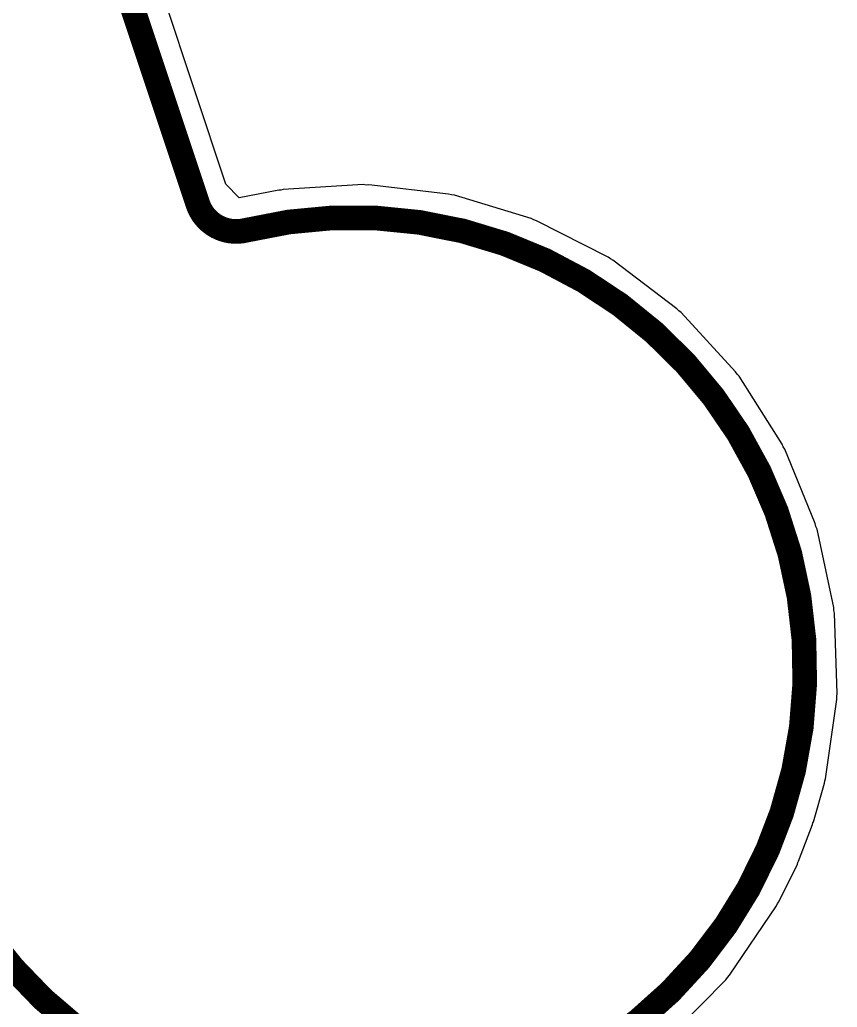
# Model space of a CAD drawing. Header units: inches. Extents: x -25 to 271, y -41 to 15.
# Drawn here: x -18.58 to -13.53, y -0.07 to 6.03 of the extents above; entities that cross this region are included whole.
import ezdxf

# ---------------------------------------------------------------- set-up
doc = ezdxf.new("R2010")
doc.units = ezdxf.units.IN
for name, color, linetype in [('Board_outline', 216, 'Continuous'), ('Bottom Layer', 5, 'Continuous'), ('Top Layer', 1, 'Continuous')]:
    doc.layers.add(name, color=color, linetype=linetype)

msp = doc.modelspace()

# ---------------------------------------------------------------- linework, layer by layer
at = {"layer": 'Board_outline'}
for points in [[(-18.018, 6.5118, 0.1524, 0.1524, 0), (-17.4777, 4.8898, 0.1524, 0.1524, 0)], [(-17.1811, 4.7259, 0.1524, 0.1524, -0.390332), (-17.4777, 4.8898, 0.1524, 0.1524, 0)], [(-17.1811, 4.7259, 0.1524, 0.1524, -0.589842), (-13.8679, 1.1285, 0.1524, 0.1524, 0)], [(-13.955, 0.9007, 0.1524, 0.1524, -0.918669), (-19.2334, 2.6739, 0.1524, 0.1524, 0)], [(-13.955, 0.9007, 0.1524, 0.1524, 0), (-13.8679, 1.1285, 0.1524, 0.1524, 0)]]:
    msp.add_lwpolyline(points, format="xyseb", dxfattribs=at)
for points in [[(-17.5158, 4.8898, 0.0762, 0.0762, 1), (-17.4396, 4.8898, 0.0762, 0.0762, 1)], [(-17.5158, 4.8898, 0.0762, 0.0762, 1), (-17.4396, 4.8898, 0.0762, 0.0762, 1)], [(-17.2192, 4.7259, 0.0762, 0.0762, 1), (-17.143, 4.7259, 0.0762, 0.0762, 1)], [(-17.2192, 4.7259, 0.0762, 0.0762, 1), (-17.143, 4.7259, 0.0762, 0.0762, 1)], [(-13.906, 1.1285, 0.0762, 0.0762, 1), (-13.8298, 1.1285, 0.0762, 0.0762, 1)], [(-13.906, 1.1285, 0.0762, 0.0762, 1), (-13.8298, 1.1285, 0.0762, 0.0762, 1)], [(-13.9931, 0.9007, 0.0762, 0.0762, 1), (-13.9169, 0.9007, 0.0762, 0.0762, 1)], [(-13.9931, 0.9007, 0.0762, 0.0762, 1), (-13.9169, 0.9007, 0.0762, 0.0762, 1)]]:
    msp.add_lwpolyline(points, format="xyseb", close=True, dxfattribs=at)
at = {"layer": 'Bottom Layer'}
for p, q in [((-17.3034, 5.0116), (-17.8041, 6.5147)), ((-17.2206, 4.926), (-17.3034, 5.0116)), ((-16.4555, 5.008), (-16.9503, 4.9775)), ((-16.4375, 5.0056), (-16.4555, 5.008)), ((-16.4194, 5.0071), (-16.4375, 5.0056)), ((-15.927, 4.9497), (-16.4194, 5.0071)), ((-16.9772, 4.974), (-17.2206, 4.926)), ((-16.9635, 4.974), (-16.9772, 4.974)), ((-16.9503, 4.9775), (-16.9635, 4.974)), ((-15.9097, 4.9441), (-15.927, 4.9497)), ((-15.8916, 4.9424), (-15.9097, 4.9441)), ((-15.4171, 4.7989), (-15.8916, 4.9424)), ((-15.4011, 4.7904), (-15.4171, 4.7989)), ((-15.3836, 4.7854), (-15.4011, 4.7904)), ((-14.9419, 4.5604), (-15.3836, 4.7854)), ((-14.9276, 4.5491), (-14.9419, 4.5604)), ((-14.9113, 4.5412), (-14.9276, 4.5491)), ((-14.5163, 4.2417), (-14.9113, 4.5412)), ((-14.5042, 4.228), (-14.5163, 4.2417)), ((-14.4895, 4.2173), (-14.5042, 4.228)), ((-14.1537, 3.8527), (-14.4895, 4.2173)), ((-14.1443, 3.8372), (-14.1537, 3.8527)), ((-14.1317, 3.824), (-14.1443, 3.8372)), ((-13.8656, 3.4058), (-14.1317, 3.824)), ((-13.859, 3.3889), (-13.8656, 3.4058)), ((-13.849, 3.3737), (-13.859, 3.3889)), ((-13.661, 2.9151), (-13.849, 3.3737)), ((-13.6575, 2.8972), (-13.661, 2.9151)), ((-13.6503, 2.8805), (-13.6575, 2.8972)), ((-13.5463, 2.3959), (-13.6503, 2.8805)), ((-13.546, 2.3777), (-13.5463, 2.3959)), ((-13.5419, 2.36), (-13.546, 2.3777)), ((-13.5251, 1.8646), (-13.5419, 2.36)), ((-13.5281, 1.8466), (-13.5251, 1.8646)), ((-13.5271, 1.8284), (-13.5281, 1.8466)), ((-13.5982, 1.3379), (-13.5271, 1.8284)), ((-13.6718, 1.0727), (-13.6039, 1.3113)), ((-13.6039, 1.3113), (-13.6028, 1.325)), ((-13.6028, 1.325), (-13.5982, 1.3379)), ((-13.7646, 0.8279), (-13.6774, 1.0557)), ((-13.6774, 1.0557), (-13.6759, 1.0646)), ((-13.6759, 1.0646), (-13.6718, 1.0727)), ((-13.8859, 0.578), (-13.7719, 0.811)), ((-13.7719, 0.811), (-13.7695, 0.82)), ((-13.7695, 0.82), (-13.7646, 0.8279)), ((-14.1905, 0.1241), (-13.9002, 0.5535)), ((-13.9002, 0.5535), (-13.8946, 0.5666)), ((-13.8946, 0.5666), (-13.8859, 0.578)), ((-14.204, 0.1107), (-14.1905, 0.1241)), ((-14.5791, -0.2735), (-14.2145, 0.0949)), ((-14.2145, 0.0949), (-14.204, 0.1107))]:
    msp.add_line(p, q, dxfattribs=at)
at = {"layer": 'Top Layer'}
for p, q in [((-17.3034, 5.0116), (-17.8041, 6.5147)), ((-17.2206, 4.926), (-17.3034, 5.0116)), ((-16.4555, 5.008), (-16.9503, 4.9775)), ((-16.4375, 5.0056), (-16.4555, 5.008)), ((-16.4194, 5.0071), (-16.4375, 5.0056)), ((-15.927, 4.9497), (-16.4194, 5.0071)), ((-16.9772, 4.974), (-17.2206, 4.926)), ((-16.9635, 4.974), (-16.9772, 4.974)), ((-16.9503, 4.9775), (-16.9635, 4.974)), ((-15.9097, 4.9441), (-15.927, 4.9497)), ((-15.8916, 4.9424), (-15.9097, 4.9441)), ((-15.4171, 4.7989), (-15.8916, 4.9424)), ((-15.4011, 4.7904), (-15.4171, 4.7989)), ((-15.3836, 4.7854), (-15.4011, 4.7904)), ((-14.9419, 4.5604), (-15.3836, 4.7854)), ((-14.9276, 4.5491), (-14.9419, 4.5604)), ((-14.9113, 4.5412), (-14.9276, 4.5491)), ((-14.5163, 4.2417), (-14.9113, 4.5412)), ((-14.5042, 4.228), (-14.5163, 4.2417)), ((-14.4895, 4.2173), (-14.5042, 4.228)), ((-14.1537, 3.8527), (-14.4895, 4.2173)), ((-14.1443, 3.8372), (-14.1537, 3.8527)), ((-14.1317, 3.824), (-14.1443, 3.8372)), ((-13.8656, 3.4058), (-14.1317, 3.824)), ((-13.859, 3.3889), (-13.8656, 3.4058)), ((-13.849, 3.3737), (-13.859, 3.3889)), ((-13.661, 2.9151), (-13.849, 3.3737)), ((-13.6575, 2.8972), (-13.661, 2.9151)), ((-13.6503, 2.8805), (-13.6575, 2.8972)), ((-13.5463, 2.3959), (-13.6503, 2.8805)), ((-13.546, 2.3777), (-13.5463, 2.3959)), ((-13.5419, 2.36), (-13.546, 2.3777)), ((-13.5251, 1.8646), (-13.5419, 2.36)), ((-13.5281, 1.8466), (-13.5251, 1.8646)), ((-13.5271, 1.8284), (-13.5281, 1.8466)), ((-13.5982, 1.3379), (-13.5271, 1.8284)), ((-13.6718, 1.0727), (-13.6039, 1.3113)), ((-13.6039, 1.3113), (-13.6028, 1.325)), ((-13.6028, 1.325), (-13.5982, 1.3379)), ((-13.7646, 0.8279), (-13.6774, 1.0557)), ((-13.6774, 1.0557), (-13.6759, 1.0646)), ((-13.6759, 1.0646), (-13.6718, 1.0727)), ((-13.8859, 0.578), (-13.7719, 0.811)), ((-13.7719, 0.811), (-13.7695, 0.82)), ((-13.7695, 0.82), (-13.7646, 0.8279)), ((-14.1905, 0.1241), (-13.9002, 0.5535)), ((-13.9002, 0.5535), (-13.8946, 0.5666)), ((-13.8946, 0.5666), (-13.8859, 0.578)), ((-14.204, 0.1107), (-14.1905, 0.1241)), ((-14.5791, -0.2735), (-14.2145, 0.0949)), ((-14.2145, 0.0949), (-14.204, 0.1107))]:
    msp.add_line(p, q, dxfattribs=at)

doc.saveas('drawing.dxf')
